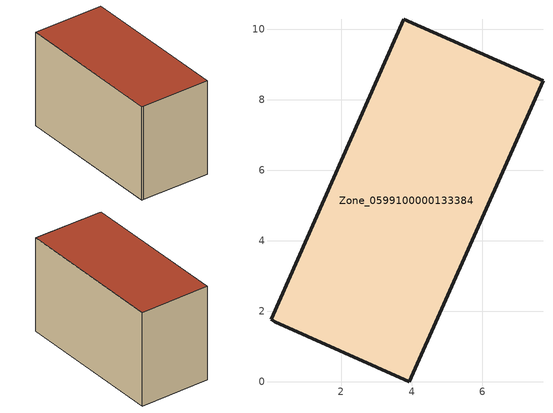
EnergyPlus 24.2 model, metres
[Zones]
Zone_0599100000133384
 floor ground (C_G): 3.93,0 0.11,1.7 0.01,1.77 3.77,10.28 7.72,8.54 z0
 wall outside (C_F): 3.93,0 7.72,8.54 3.77,10.28 0.01,1.77 0.11,1.7 3.93,0 z0:5.81
 roof outside (C_R): 0.11,1.7 3.93,0 7.72,8.54 3.77,10.28 0.01,1.77 z5.81
[BUILDING]
Pand.0599100000133384: North Axis=0; Terrain=City; Loads Convergence Tolerance Value=0.04; Temperature Convergence Tolerance Value=0.4; Solar Distribution=FullExterior; Maximum Number of Warmup Days=25; Minimum Number of Warmup Days=1
[Site:Location]
Rotterdam.The.Hague.AP_ZH_NLD Design_Conditions: Latitude=51.96; Longitude=4.45; Time Zone=1; Elevation=-4.5
[SITE:GROUNDTEMPERATURE:BUILDINGSURFACE]
18, 18, 18, 18, 18, 18, 18, 18, 18, 18, 18, 18
[MATERIAL] Thermal Absorptance=0.9; Solar Absorptance=0.7; Visible Absorptance=0.7
Name | Roughness | Thickness | Conductivity | Density | Specific Heat
G.TI.1946-1964 | MediumSmooth | 0.15 | 1 | 540 | 1210
F.TI.1946-1964 | Rough | 0.3 | 0.857143 | 1920 | 840
R.TI.1946-1964 | MediumRough | 0.2 | 0.277778 | 1500 | 1000
[CONSTRUCTION]
C_G: G.TI.1946-1964
C_F: F.TI.1946-1964
C_R: R.TI.1946-1964
[ZONE]
Zone_0599100000133384: Type=1; Multiplier=1; Ceiling Height=Autocalculate; Volume=Autocalculate; Floor Area=autocalculate; Part of Total Floor Area=Yes
[ZONEINFILTRATION:DESIGNFLOWRATE]
Infil_Zone_0599100000133384: Zone or ZoneList or Space or SpaceList=Zone_0599100000133384; Schedule=AlwaysOn; Design Flow Rate Calculation Method=Flow/Area; Flow Rate per Floor Area=0.003; Constant Term Coefficient=1; Temperature Term Coefficient=0; Velocity Term Coefficient=0; Velocity Squared Term Coefficient=0
[HVACTEMPLATE:ZONE:IDEALLOADSAIRSYSTEM]
Zone_0599100000133384: Maximum Heating Supply Air Temperature=50; Minimum Cooling Supply Air Temperature=13; Maximum Heating Supply Air Humidity Ratio=0.0156; Minimum Cooling Supply Air Humidity Ratio=0.0077; Heating Limit=NoLimit; Cooling Limit=NoLimit; Dehumidification Control Type=ConstantSensibleHeatRatio; Cooling Sensible Heat Ratio=0.7; Dehumidification Setpoint=60; Humidification Control Type=None; Humidification Setpoint=30; Outdoor Air Method=None; Outdoor Air Flow Rate per Person=0.00944; Outdoor Air Flow Rate per Zone Floor Area=0; Outdoor Air Flow Rate per Zone=0; Demand Controlled Ventilation Type=None; Outdoor Air Economizer Type=NoEconomizer; Heat Recovery Type=None; Sensible Heat Recovery Effectiveness=0.7; Latent Heat Recovery Effectiveness=0.65
[ZONECONTROL:THERMOSTAT]
ThermostatControl_Zone_0599100000133384: Zone or ZoneList=Zone_0599100000133384; Control Type Schedule=DualSetpointControlType; Control 1=Thermostat_Zone_0599100000133384; Temperature Difference Between Cutout And Setpoint=0
[THERMOSTATSETPOINT:DUALSETPOINT]
Thermostat_Zone_0599100000133384: Heating Setpoint Temperature Schedule=HeatingSetpoint_Zone_0599100000133384; Cooling Setpoint Temperature Schedule=CoolingSetpoint_Zone_0599100000133384
[SCHEDULE:COMPACT]
HeatingSetpoint_Zone_0599100000133384: Through: 12/31, For: AllDays, Until: 24:00, 21
CoolingSetpoint_Zone_0599100000133384: Through: 12/31, For: AllDays, Until: 24:00, 24
DualSetpointControlType: Through: 12/31, For: AllDays, Until: 24:00, 4
AlwaysOn: Through: 12/31, For: AllDays, Until: 24:00, 1
